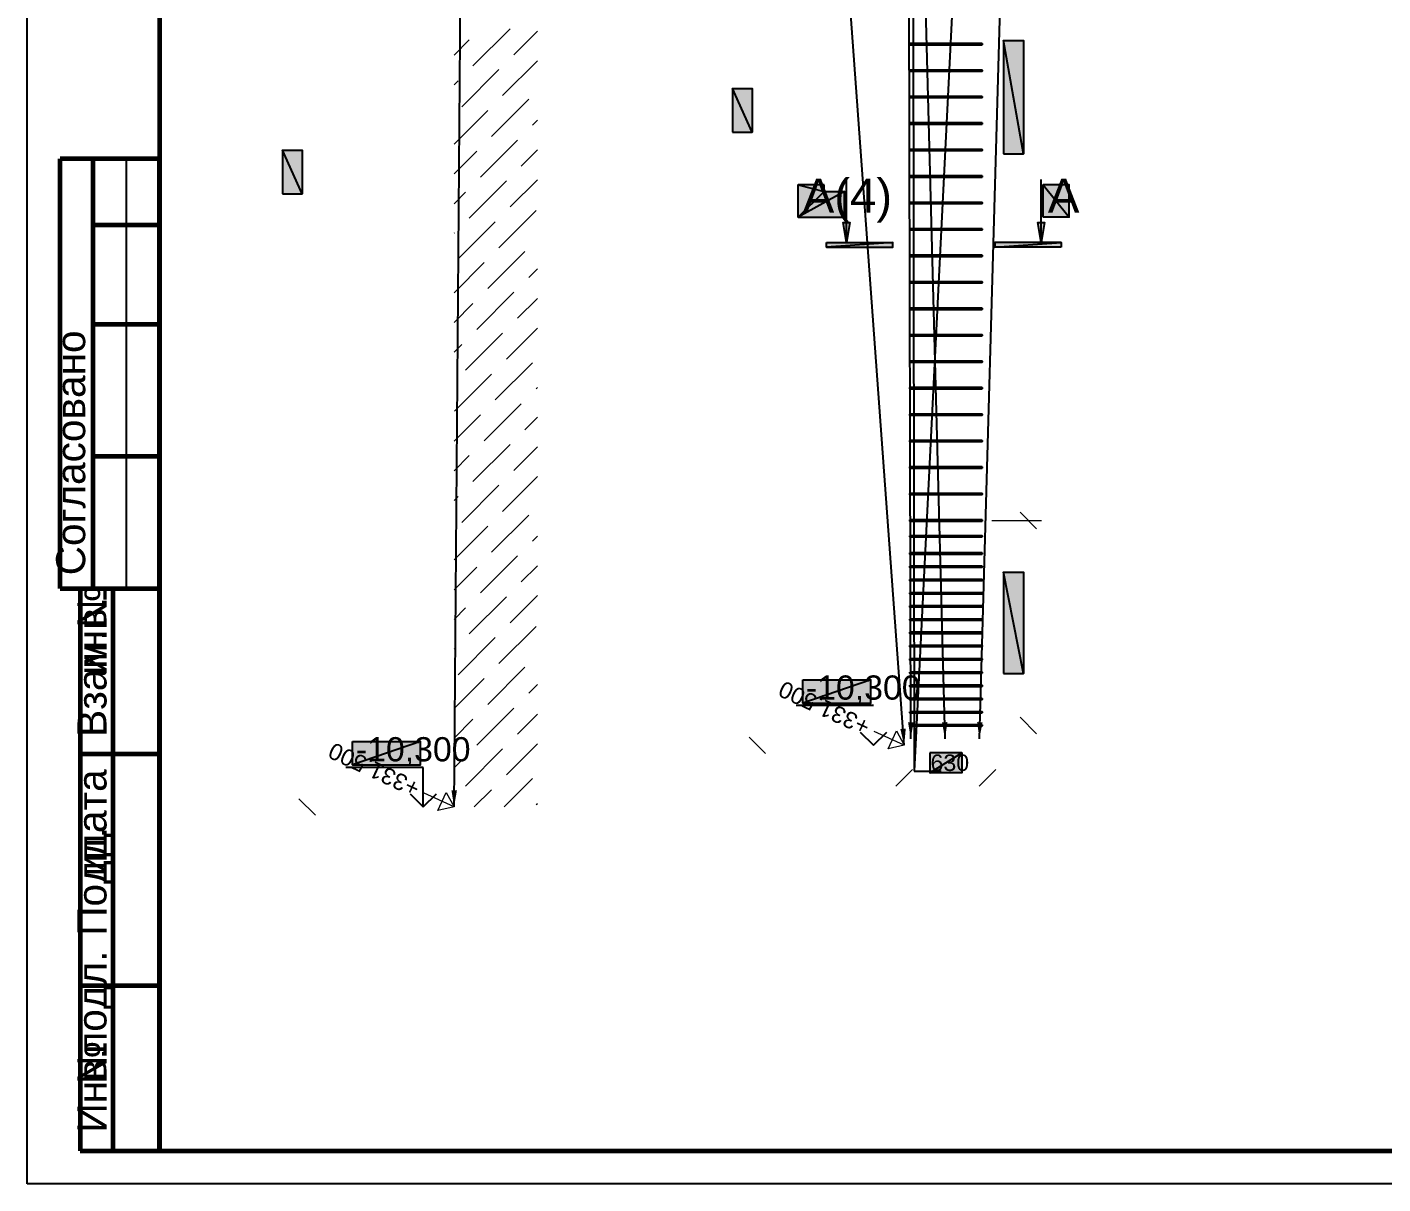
# Model space of a CAD drawing. Extents: x 8 to 21351, y 0 to 420.
# Drawn here: x 9831.1 to 10036.1, y 0.1 to 175 of the extents above; entities that cross this region are included whole.
import ezdxf

# ---------------------------------------------------------------- set-up
doc = ezdxf.new("R2010")
doc.units = 0
for name, color, linetype in [('PDF_ВЫНОСКИ', 7, 'Continuous'), ('PDF_ОТМЕТКИ', 7, 'Continuous'), ('TEY_REVIEW_AXIS', 7, 'Continuous'), ('TEY_REVIEW_LEADER', 7, 'Continuous')]:
    doc.layers.add(name, color=color, linetype=linetype)
doc.styles.add('TEYPDFCAD_TEXT', font='arial.ttf')
doc.dimstyles.new('TEYPDFCAD_SCALE_1', dxfattribs={"dimtxt": 2.5, "dimasz": 2.5, "dimexe": 1.25, "dimexo": 0.75, "dimtad": 1, "dimdsep": 46, "dimtxsty": 'Standard', "dimcen": 0.09, "dimadec": 0, "dimazin": 0, "dimtfac": 1, "dimtofl": 0, "dimtmove": 0, "dimatfit": 3, "dimfxl": 1, "dimarcsym": 0})

# ---------------------------------------------------------------- blocks, each defined once
blk = doc.blocks.new('TEY_LEVEL')
at = {"layer": 'PDF_ОТМЕТКИ', "lineweight": 9}
blk.add_line((0, 0), (5, 0), dxfattribs=at)
blk.add_lwpolyline([(0, 0), (2, 1.5), (2, -1.5)], close=True, dxfattribs=at)
at = {"layer": 'PDF_ОТМЕТКИ', "style": 'TEYPDFCAD_TEXT'}
blk.add_text('+331,500', height=2.5, dxfattribs=at).set_placement((6, -1.25))

msp = doc.modelspace()

# ---------------------------------------------------------------- hatches: boundary and pattern name
at = {"true_color": 0xffffff}
h = msp.add_hatch(color=0, dxfattribs=at)
h.paths.add_polyline_path([(9978.7, 155.83), (9981.71, 155.83), (9978.7, 172.95)])
h.paths.add_polyline_path([(9981.71, 155.83), (9978.7, 172.95), (9981.71, 172.95)])
h = msp.add_hatch(color=0, dxfattribs=at)
h.paths.add_polyline_path([(9937.73, 159.11), (9940.73, 159.11), (9937.73, 165.69)])
h.paths.add_polyline_path([(9940.73, 159.11), (9937.73, 165.69), (9940.73, 165.69)])
h = msp.add_hatch(color=0, dxfattribs=at)
h.paths.add_polyline_path([(9869.7, 149.78), (9872.7, 149.78), (9869.7, 156.36)])
h.paths.add_polyline_path([(9872.7, 149.78), (9869.7, 156.36), (9872.7, 156.36)])
h = msp.add_hatch(color=0, dxfattribs=at)
h.paths.add_polyline_path([(9951.61, 151.13), (9947.65, 151.13), (9951.61, 150.14)])
h.paths.add_polyline_path([(9947.65, 151.13), (9951.61, 150.14), (9947.65, 146.24)])
h = msp.add_hatch(color=0, dxfattribs=at)
h.paths.add_polyline_path([(9951.61, 150.14), (9954.66, 150.14), (9947.65, 146.24)])
h.paths.add_polyline_path([(9954.66, 150.14), (9947.65, 146.24), (9954.66, 146.24)])
h = msp.add_hatch(color=0, dxfattribs=at)
h.paths.add_polyline_path([(9984.72, 146.24), (9984.72, 151.13), (9988.65, 146.24)])
h.paths.add_polyline_path([(9984.72, 151.13), (9988.65, 146.24), (9988.65, 151.13)])
for points in [[(9954.96, 142.43), (9954.45, 145.44), (9955.46, 145.44)], [(9984.4, 142.43), (9983.91, 145.44), (9984.91, 145.44)]]:
    msp.add_hatch(color=7).paths.add_polyline_path(points)
h = msp.add_hatch(color=7)
h.paths.add_polyline_path([(9951.95, 142.43), (9961.96, 142.43), (9951.95, 141.73)])
h.paths.add_polyline_path([(9961.96, 142.43), (9951.95, 141.73), (9961.96, 141.73)])
h = msp.add_hatch(color=7)
h.paths.add_polyline_path([(9987.4, 141.73), (9977.41, 141.73), (9987.4, 142.43)])
h.paths.add_polyline_path([(9977.41, 141.73), (9987.4, 142.43), (9977.41, 142.43)])
h = msp.add_hatch(color=0, dxfattribs=at)
h.paths.add_polyline_path([(9978.7, 77.24), (9981.71, 77.24), (9978.7, 92.56)])
h.paths.add_polyline_path([(9981.71, 77.24), (9978.7, 92.56), (9981.71, 92.56)])
h = msp.add_hatch(color=0, dxfattribs=at)
h.paths.add_polyline_path([(9948.35, 76.28), (9958.64, 76.28), (9948.35, 72.79)])
h.paths.add_polyline_path([(9958.64, 76.28), (9948.35, 72.79), (9958.64, 72.79)])
h = msp.add_hatch(color=0, dxfattribs=at)
h.paths.add_polyline_path([(9880.3, 66.97), (9890.59, 66.97), (9880.3, 63.46)])
h.paths.add_polyline_path([(9890.59, 66.97), (9880.3, 63.46), (9890.59, 63.46)])
h = msp.add_hatch(color=0, dxfattribs=at)
h.paths.add_polyline_path([(9967.59, 65.26), (9967.59, 62.25), (9972.4, 65.26)])
h.paths.add_polyline_path([(9967.59, 62.25), (9972.4, 65.26), (9972.4, 62.25)])

# ---------------------------------------------------------------- linework, layer by layer
at = {"color": 7, "lineweight": 5}
for p, q in [((9898.5, 169.12), (9904.11, 174.73)), ((9904.68, 170.81), (9908.24, 174.37)), ((9895.65, 170.75), (9897.95, 173.06)), ((9896.83, 162.94), (9902.44, 168.57)), ((9902.99, 164.63), (9908.24, 169.88)), ((9895.65, 166.26), (9896.26, 166.88)), ((9901.32, 158.45), (9906.93, 164.08)), ((9895.65, 157.29), (9900.75, 162.39)), ((9907.5, 160.15), (9908.24, 160.91)), ((9899.63, 152.29), (9905.24, 157.9)), ((9895.65, 152.8), (9899.08, 156.21)), ((9905.81, 153.97), (9908.24, 156.42)), ((9897.95, 146.11), (9903.56, 151.72)), ((9904.11, 147.79), (9908.24, 151.91)), ((9895.65, 148.29), (9897.38, 150.05)), ((9896.26, 139.93), (9901.87, 145.54)), ((9902.44, 141.63), (9908.05, 147.24)), ((9895.65, 143.81), (9895.71, 143.87)), ((9895.65, 134.83), (9900.2, 139.38)), ((9900.75, 135.45), (9906.36, 141.05)), ((9906.93, 137.14), (9908.24, 138.45)), ((9899.08, 129.26), (9904.68, 134.9)), ((9905.24, 130.96), (9908.24, 133.96)), ((9895.65, 130.34), (9898.5, 133.2)), ((9903.56, 124.78), (9908.24, 129.48)), ((9897.38, 123.11), (9902.99, 128.71)), ((9895.65, 125.86), (9896.83, 127.02)), ((9901.87, 118.62), (9907.5, 124.23)), ((9895.71, 116.92), (9901.32, 122.53)), ((9908.05, 120.29), (9908.24, 120.48)), ((9900.2, 112.44), (9905.81, 118.05)), ((9895.65, 112.37), (9899.63, 116.35)), ((9906.36, 114.11), (9908.24, 115.99)), ((9898.5, 106.26), (9904.11, 111.87)), ((9904.68, 107.95), (9908.24, 111.51)), ((9895.65, 107.89), (9897.95, 110.19)), ((9902.99, 101.77), (9908.24, 107.02)), ((9896.83, 100.08), (9902.44, 105.71)), ((9895.65, 103.4), (9896.26, 104.01)), ((9901.32, 95.59), (9906.93, 101.2)), ((9983.7, 99.14), (9981.2, 101.64)), ((9981.2, 101.64), (9983.7, 99.14)), ((9895.65, 94.42), (9900.75, 99.53)), ((9976.93, 100.39), (9984.46, 100.39)), ((9907.5, 97.28), (9908.24, 98.04)), ((9899.63, 89.43), (9905.24, 95.04)), ((9895.65, 89.92), (9899.08, 93.34)), ((9905.81, 91.1), (9908.24, 93.54)), ((9897.95, 83.25), (9903.56, 88.86)), ((9904.11, 84.92), (9908.24, 89.05)), ((9895.65, 85.43), (9897.38, 87.19)), ((9902.44, 78.76), (9908.05, 84.37)), ((9896.26, 77.07), (9901.87, 82.68)), ((9895.65, 80.94), (9895.71, 81)), ((9900.75, 72.58), (9906.36, 78.19)), ((9895.65, 71.97), (9900.2, 76.52)), ((9906.93, 74.27), (9908.24, 75.59)), ((9899.08, 66.4), (9904.68, 72.03)), ((9895.65, 67.48), (9898.5, 70.34)), ((9905.24, 68.09), (9908.24, 71.1)), ((9981.2, 70.65), (9983.7, 68.14)), ((9940.24, 67.65), (9942.74, 65.15)), ((9897.38, 60.24), (9902.99, 65.85)), ((9903.56, 61.91), (9908.24, 66.61)), ((9895.65, 62.99), (9896.83, 64.16)), ((9964.95, 62.74), (9962.45, 60.24)), ((9975.04, 60.24), (9977.54, 62.74)), ((9898.69, 57.07), (9901.32, 59.67)), ((9903.2, 57.07), (9907.5, 61.36)), ((9872.19, 58.31), (9874.69, 55.82))]:
    msp.add_line(p, q, dxfattribs=at)
at = {"color": 7, "lineweight": 25}
for p, q in [((9954.96, 142.43), (9954.96, 151.93)), ((9984.4, 142.43), (9984.4, 151.93)), ((9957.05, 68.39), (9959.04, 66.4)), ((9959.04, 66.4), (9961.05, 68.39)), ((9889, 59.05), (9890.99, 57.07)), ((9890.99, 57.07), (9893, 59.05))]:
    msp.add_line(p, q, dxfattribs=at)
at = {"color": 0, "lineweight": 0, "true_color": 0xffffff}
for p, q in [((9988.65, 146.24), (9988.65, 151.13)), ((9948.35, 72.79), (9958.64, 72.79)), ((9880.3, 63.46), (9890.59, 63.46))]:
    msp.add_line(p, q, dxfattribs=at)
at = {"lineweight": 60}
for p, q in [((9841.1, 145.1), (9851.11, 145.1)), ((9841.1, 130.09), (9851.11, 130.09)), ((9841.1, 110.09), (9851.11, 110.09)), ((9839.11, 30.1), (9851.11, 30.1))]:
    msp.add_line(p, q, dxfattribs=at)
at = {"color": 0, "true_color": 0xffffff}
for points in [[(9978.7, 155.83), (9981.71, 155.83), (9978.7, 172.95)], [(9981.71, 155.83), (9978.7, 172.95), (9981.71, 172.95)], [(9937.73, 159.11), (9940.73, 159.11), (9937.73, 165.69)], [(9940.73, 159.11), (9937.73, 165.69), (9940.73, 165.69)], [(9869.7, 149.78), (9872.7, 149.78), (9869.7, 156.36)], [(9872.7, 149.78), (9869.7, 156.36), (9872.7, 156.36)], [(9951.61, 151.13), (9947.65, 151.13), (9951.61, 150.14)], [(9947.65, 151.13), (9951.61, 150.14), (9947.65, 146.24)], [(9951.61, 150.14), (9954.66, 150.14), (9947.65, 146.24)], [(9954.66, 150.14), (9947.65, 146.24), (9954.66, 146.24)], [(9984.72, 146.24), (9984.72, 151.13), (9988.65, 146.24)], [(9984.72, 151.13), (9988.65, 146.24), (9988.65, 151.13)], [(9978.7, 77.24), (9981.71, 77.24), (9978.7, 92.56)], [(9981.71, 77.24), (9978.7, 92.56), (9981.71, 92.56)], [(9948.35, 76.28), (9958.64, 76.28), (9948.35, 72.79)], [(9958.64, 76.28), (9948.35, 72.79), (9958.64, 72.79)], [(9880.3, 66.97), (9890.59, 66.97), (9880.3, 63.46)], [(9890.59, 66.97), (9880.3, 63.46), (9890.59, 63.46)], [(9967.59, 65.26), (9967.59, 62.25), (9972.4, 65.26)], [(9967.59, 62.25), (9972.4, 65.26), (9972.4, 62.25)]]:
    msp.add_lwpolyline(points, close=True, dxfattribs=at)
at = {"color": 7}
for points in [[(9954.96, 142.43), (9954.45, 145.44), (9955.46, 145.44)], [(9984.4, 142.43), (9983.91, 145.44), (9984.91, 145.44)], [(9951.95, 142.43), (9961.96, 142.43), (9951.95, 141.73)], [(9961.96, 142.43), (9951.95, 141.73), (9961.96, 141.73)], [(9987.4, 141.73), (9977.41, 141.73), (9987.4, 142.43)], [(9977.41, 141.73), (9987.4, 142.43), (9977.41, 142.43)]]:
    msp.add_lwpolyline(points, close=True, dxfattribs=at)
at = {"layer": 'TEY_REVIEW_AXIS', "lineweight": 25}
for p, q in [((9831.11, 0.08), (9831.11, 296.97)), ((9846.12, 90.09), (9846.12, 155.09)), ((10250.99, 0.08), (9831.11, 0.08))]:
    msp.add_line(p, q, dxfattribs=at)
at = {"layer": 'TEY_REVIEW_AXIS', "lineweight": 60}
for p, q in [((9836.1, 90.09), (9836.1, 155.09)), ((9841.1, 90.09), (9841.1, 155.09)), ((9851.11, 5.1), (9851.11, 155.09)), ((9839.11, 90.09), (9839.11, 5.1)), ((9844.11, 5.1), (9844.11, 90.09))]:
    msp.add_line(p, q, dxfattribs=at)
msp.add_lwpolyline([(9851.11, 5.1), (10246.1, 5.1), (10246.1, 292.08), (9851.11, 292.08)], close=True, dxfattribs=at)
at = {"layer": 'TEY_REVIEW_LEADER', "lineweight": 60}
for p, q in [((9851.11, 155.09), (9836.1, 155.09)), ((9836.1, 90.09), (9851.11, 90.09)), ((9839.11, 65.09), (9851.11, 65.09)), ((9839.11, 5.1), (9851.11, 5.1))]:
    msp.add_line(p, q, dxfattribs=at)
at = {"layer": 'TEY_REVIEW_LEADER', "color": 7, "lineweight": 25}
for p, q in [((9959.04, 72.39), (9947.36, 72.39)), ((9890.99, 63.06), (9879.31, 63.06)), ((9890.99, 57.07), (9890.99, 63.06))]:
    msp.add_line(p, q, dxfattribs=at)
at = {"layer": 'TEY_REVIEW_LEADER', "color": 7, "lineweight": 5}
msp.add_line((9908.05, 57.43), (9908.24, 57.62), dxfattribs=at)
at = {"layer": 'TEY_REVIEW_LEADER', "lineweight": 30}
for points in [[(9964.54, 172.49), (9975.47, 172.49), (9975.47, 172.32), (9964.54, 172.32)], [(9964.54, 168.49), (9975.47, 168.49), (9975.47, 168.32), (9964.54, 168.32)], [(9964.54, 164.49), (9975.47, 164.49), (9975.47, 164.32), (9964.54, 164.32)], [(9964.54, 160.49), (9975.47, 160.49), (9975.47, 160.32), (9964.54, 160.32)], [(9964.54, 156.49), (9975.47, 156.49), (9975.47, 156.32), (9964.54, 156.32)], [(9964.54, 152.48), (9975.47, 152.48), (9975.47, 152.32), (9964.54, 152.32)], [(9964.54, 148.48), (9975.47, 148.48), (9975.47, 148.31), (9964.54, 148.31)], [(9964.54, 144.48), (9975.47, 144.48), (9975.47, 144.31), (9964.54, 144.31)], [(9964.54, 140.48), (9975.47, 140.48), (9975.47, 140.31), (9964.54, 140.31)], [(9964.54, 136.48), (9975.47, 136.48), (9975.47, 136.31), (9964.54, 136.31)], [(9964.54, 132.48), (9975.47, 132.48), (9975.47, 132.31), (9964.54, 132.31)], [(9964.54, 128.48), (9975.47, 128.48), (9975.47, 128.31), (9964.54, 128.31)], [(9964.54, 124.48), (9975.47, 124.48), (9975.47, 124.31), (9964.54, 124.31)], [(9964.54, 120.48), (9975.47, 120.48), (9975.47, 120.31), (9964.54, 120.31)], [(9964.54, 116.48), (9975.47, 116.48), (9975.47, 116.31), (9964.54, 116.31)], [(9964.54, 112.48), (9975.47, 112.48), (9975.47, 112.31), (9964.54, 112.31)], [(9964.54, 108.48), (9975.47, 108.48), (9975.47, 108.31), (9964.54, 108.31)], [(9964.54, 104.48), (9975.47, 104.48), (9975.47, 104.31), (9964.54, 104.31)], [(9964.54, 100.48), (9975.47, 100.48), (9975.47, 100.31), (9964.54, 100.31)], [(9964.54, 98.09), (9975.47, 98.09), (9975.47, 97.92), (9964.54, 97.92)], [(9964.54, 95.48), (9975.47, 95.48), (9975.47, 95.31), (9964.54, 95.31)], [(9964.54, 93.47), (9975.47, 93.47), (9975.47, 93.32), (9964.54, 93.32)], [(9964.54, 91.48), (9975.47, 91.48), (9975.47, 91.31), (9964.54, 91.31)], [(9964.54, 89.47), (9975.47, 89.47), (9975.47, 89.32), (9964.54, 89.32)], [(9964.54, 87.48), (9975.47, 87.48), (9975.47, 87.31), (9964.54, 87.31)], [(9964.54, 85.47), (9975.47, 85.47), (9975.47, 85.32), (9964.54, 85.32)], [(9964.54, 83.48), (9975.47, 83.48), (9975.47, 83.31), (9964.54, 83.31)], [(9964.54, 81.47), (9975.47, 81.47), (9975.47, 81.32), (9964.54, 81.32)], [(9964.54, 79.48), (9975.47, 79.48), (9975.47, 79.31), (9964.54, 79.31)], [(9964.54, 77.47), (9975.47, 77.47), (9975.47, 77.32), (9964.54, 77.32)], [(9964.54, 75.48), (9975.47, 75.48), (9975.47, 75.31), (9964.54, 75.31)], [(9964.54, 73.47), (9975.47, 73.47), (9975.47, 73.32), (9964.54, 73.32)], [(9964.54, 71.48), (9975.47, 71.48), (9975.47, 71.31), (9964.54, 71.31)], [(9964.54, 69.47), (9975.47, 69.47), (9975.47, 69.32), (9964.54, 69.32)]]:
    msp.add_lwpolyline(points, close=True, dxfattribs=at)

# ---------------------------------------------------------------- block references
at = {"layer": 'PDF_ОТМЕТКИ'}
for p, rotation in [((9963.7, 66.4), 155.0904353620414), ((9895.65, 57.07), 155.0592202734631)]:
    msp.add_blockref('TEY_LEVEL', p, dxfattribs=dict(at, rotation=rotation))

# ---------------------------------------------------------------- texts
at = {"color": 7, "style": 'TEYPDFCAD_TEXT'}
for s, height, p in [('инв.', 4.392, (9843.11, 77.04)), ('дата', 4.392, (9843.11, 49.55)), ('Подп.', 4.392, (9843.11, 37.61)), ('и', 4.39, (9843.11, 46.62)), ('подл.', 4.392, (9843.11, 19.77)), ('№', 4.39, (9843.11, 15.15))]:
    msp.add_text(s, height=height, rotation=90, dxfattribs=at).set_placement(p)
at = {"layer": 'PDF_ВЫНОСКИ', "style": 'TEYPDFCAD_TEXT'}
msp.add_text('630', height=2.5, dxfattribs=at).set_placement((9967.68, 62.51))
msp.add_text('630', height=2.5, dxfattribs=at).set_placement((9967.68, 62.51))
at = {"layer": 'TEY_REVIEW_LEADER', "color": 7, "style": 'TEYPDFCAD_TEXT'}
for s, height, p in [('А(4)', 5.122, (9948.35, 146.94)), ('А', 5.12, (9985.41, 146.94)), ('-10,300', 3.658, (9948.84, 73.3)), ('-10,300', 3.658, (9880.81, 63.97))]:
    msp.add_text(s, height=height, dxfattribs=at).set_placement(p)
for s, height, p in [('Согласовано', 4.3921, (9839.89, 92.1)), ('№', 4.39, (9843.11, 84.12)), ('Взам.', 4.392, (9843.11, 67.67)), ('Инв.', 4.392, (9843.11, 7.85))]:
    msp.add_text(s, height=height, rotation=90, dxfattribs=at).set_placement(p)

# ---------------------------------------------------------------- leaders
at = {"layer": 'PDF_ВЫНОСКИ', "lineweight": 9, "annotation_type": 0, "has_hookline": 1, "hookline_direction": 0}
for points in [[(9964.69, 67.39), (9964.27, 278.32), (9966.77, 278.32)], [(9969.88, 67.39), (9964.27, 278.32), (9966.77, 278.32)], [(9964.93, 265.41), (9965.18, 62.51), (9967.68, 62.51)], [(9975.3, 265.41), (9965.18, 62.51), (9967.68, 62.51)], [(9963.7, 66.4), (9950.02, 253.64), (9952.52, 253.64)], [(9975.06, 67.39), (9980.33, 253.64), (9982.83, 253.64)], [(9895.65, 57.07), (9897.13, 244.33), (9899.63, 244.33)]]:
    msp.add_leader(points, dimstyle='TEYPDFCAD_SCALE_1', dxfattribs=at)

doc.saveas('drawing.dxf')
